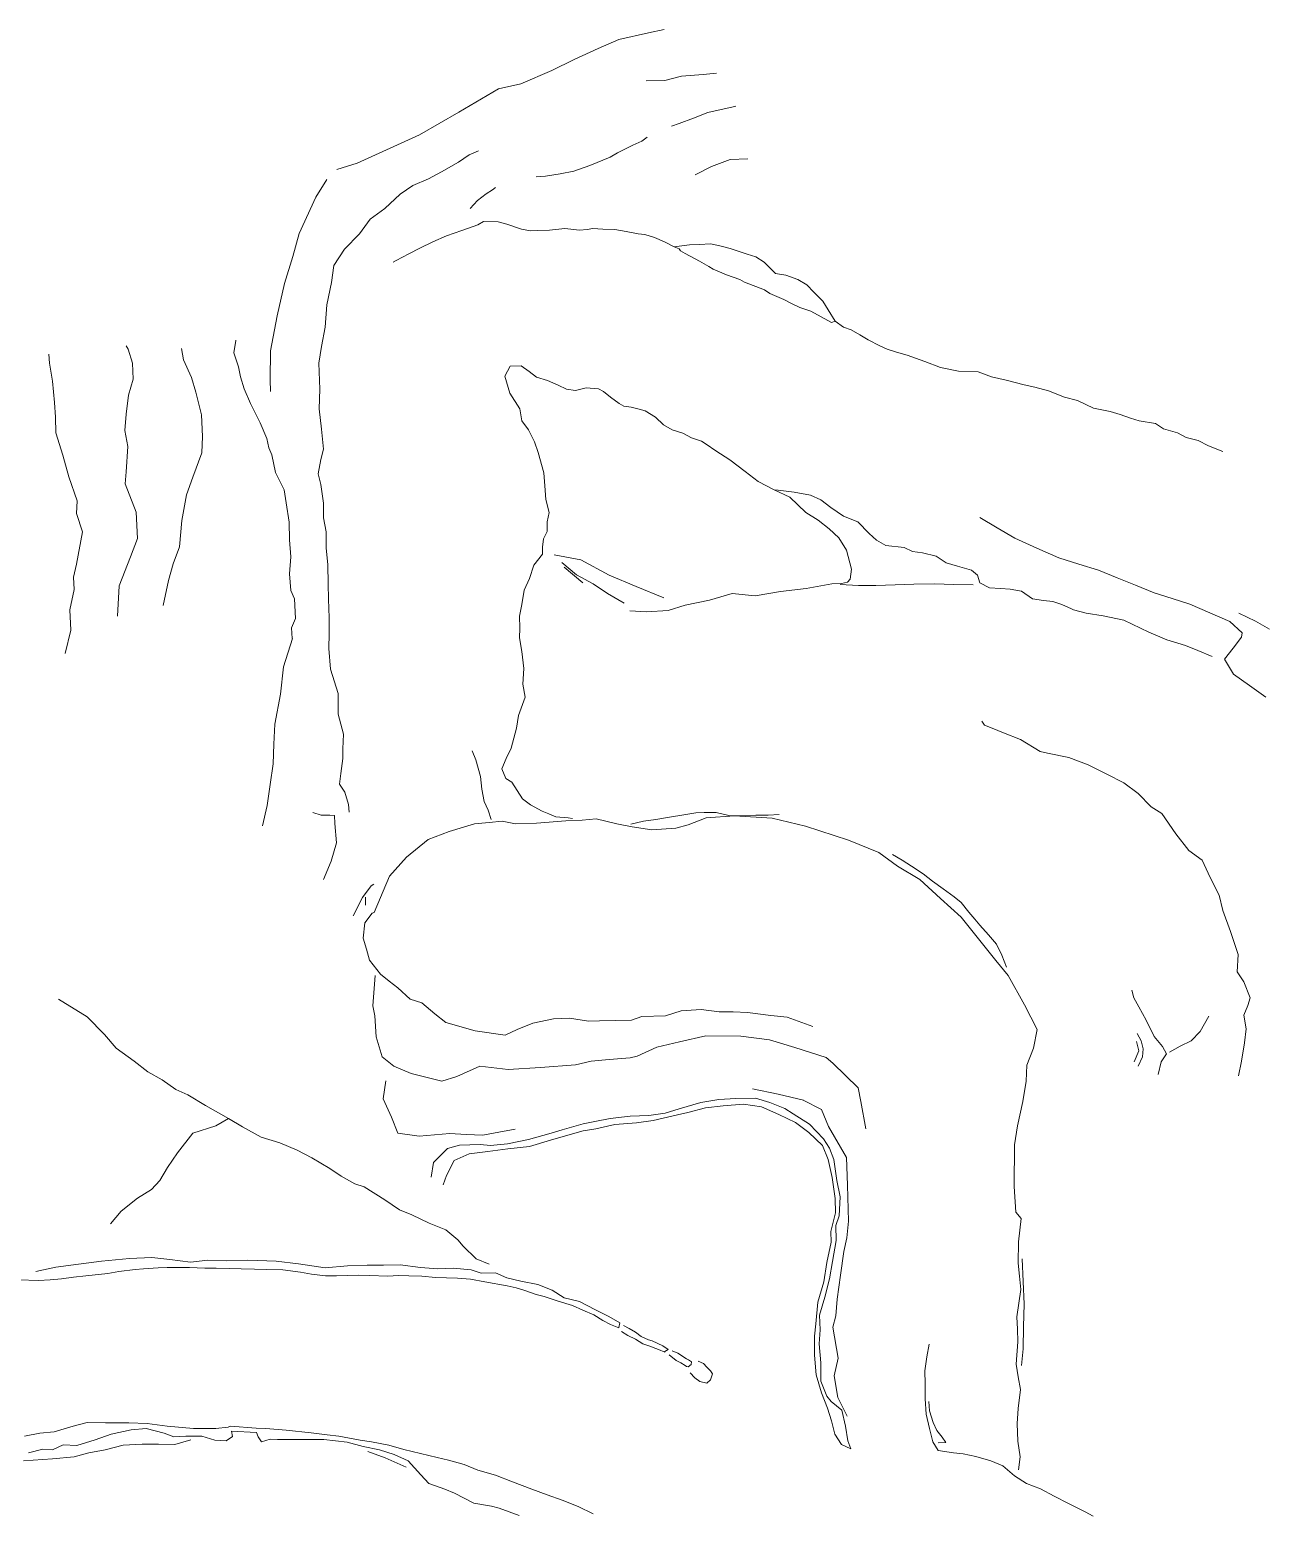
# Model space of a CAD drawing. Extents: x 683321 to 688873, y 7661944 to 7668387.
# Drawn here: x 686203.2 to 686504.7, y 7666798.2 to 7667161 of the extents above; entities that cross this region are included whole.
import ezdxf

# ---------------------------------------------------------------- set-up
doc = ezdxf.new("R2010")
doc.units = 0
doc.header["$MEASUREMENT"] = 0
doc.layers.add('01 CRESTA_Line', color=3, linetype='Continuous', lineweight=20)

msp = doc.modelspace()

# ---------------------------------------------------------------- linework, layer by layer
at = {"layer": '01 CRESTA_Line'}
for points in [[(686358.36, 7667160.99, 3950.49), (686354.59, 7667160.25, 3950.24), (686347.28, 7667158.58, 3950.38), (686342.27, 7667156.36, 3950.49), (686336.36, 7667153.7, 3950.55), (686330.9, 7667151.02, 3950.45), (686323.37, 7667147.71, 3950.38), (686317.85, 7667146.49, 3950.19), (686308.14, 7667140.84, 3949.95), (686298.58, 7667135.27, 3950.46), (686291.4, 7667131.98, 3950.7), (686283.3, 7667128.31, 3950.63), (686278.31, 7667126.8, 3950.82)], [(686371.23, 7667150.31, 3940.21), (686367.91, 7667149.98, 3940.13), (686362.66, 7667149.59, 3939.96), (686358.55, 7667148.56, 3940.06), (686353.96, 7667148.46, 3940.49)], [(686375.89, 7667142.24, 3932.66), (686375.65, 7667142.19, 3932.66), (686372.37, 7667141.43, 3932.67), (686369.09, 7667140.68, 3932.55), (686365.6, 7667139.37, 3932.36), (686362.1, 7667138.06, 3932.26), (686360.21, 7667137.34, 3932.24)], [(686354.21, 7667134.71, 3932.18), (686352.96, 7667133.73, 3932.18), (686350.77, 7667132.72, 3932.16), (686348.78, 7667131.77, 3932.16), (686346.96, 7667130.81, 3932.17), (686345.15, 7667129.8, 3932.21), (686340.23, 7667127.76, 3932.28), (686336.3, 7667126.35, 3932.34), (686332.95, 7667125.68, 3932.42), (686329.36, 7667125.11, 3932.49), (686327.06, 7667125, 3932.51)], [(686281.39, 7666969.53, 3941.8), (686281.16, 7666971.4, 3941.59), (686280.3, 7666974.4, 3941.22), (686279.02, 7666976.39, 3941.11), (686279.35, 7666979, 3940.71), (686279.8, 7666982.67, 3940.7), (686279.77, 7666984.99, 3940.68), (686279.93, 7666988.63, 3940.62), (686278.69, 7666993.51, 3940.57), (686278.69, 7666998.56, 3940.52), (686276.79, 7667004.5, 3940.46), (686276.35, 7667009.53, 3940.42), (686276.48, 7667013.2, 3940.34), (686276.46, 7667017.03, 3940.36), (686276.33, 7667021.67, 3940.38), (686276.23, 7667025.37, 3940.38), (686276.14, 7667030.02, 3940.37), (686275.72, 7667034.16, 3940.36), (686275.69, 7667038.09, 3940.39), (686275.06, 7667041.53, 3940.34), (686275.07, 7667045.15, 3940.3), (686274.44, 7667049.66, 3940.33), (686273.76, 7667052.29, 3940.33), (686274.41, 7667055.82, 3940.34), (686275.08, 7667058.3, 3940.58), (686274.57, 7667063.27, 3940.22), (686274.05, 7667068.23, 3940), (686274.14, 7667073.04, 3940.15), (686273.9, 7667079.39, 3939.68), (686274.6, 7667083.46, 3940.2), (686275.5, 7667088.19, 3940.05), (686275.93, 7667093.64, 3940.29), (686277, 7667099.14, 3940.05), (686277.61, 7667103.26, 3939.86), (686280.2, 7667107.29, 3939.94), (686283.88, 7667111.01, 3940.26), (686286.49, 7667114.64, 3939.96), (686290.08, 7667117.19, 3940.53), (686293.79, 7667120.77, 3940.65), (686296.96, 7667122.87, 3940.8), (686300.72, 7667124.52, 3941.01), (686303.93, 7667126.16, 3940.91), (686308.09, 7667128.53, 3941.04), (686310.69, 7667130.34, 3940.26), (686312.96, 7667131.3, 3940.81)], [(686366.02, 7667125.46, 3920.53), (686369.99, 7667127.51, 3920.73), (686374.55, 7667129.21, 3920.56), (686378.9, 7667129.37, 3920.51)], [(686275.88, 7667124.31, 3950.63), (686273.17, 7667119.98, 3950.17), (686269.09, 7667111.15, 3949.56), (686267.54, 7667105.5, 3949.13), (686265.51, 7667098.91, 3948.51), (686263.78, 7667091, 3948.28), (686262.08, 7667082.38, 3947.7), (686262.07, 7667075.3, 3947.12), (686262.1, 7667072.41, 3946.9)], [(686317.16, 7667122.34, 3932.59), (686316.41, 7667121.8, 3932.59), (686314.85, 7667120.8, 3932.58), (686312.73, 7667119.16, 3932.58), (686310.95, 7667117.26, 3932.58)], [(686292.14, 7667104.09, 3934.9), (686292.85, 7667104.49, 3934.87), (686295.95, 7667106.1, 3934.59), (686298.66, 7667107.51, 3934.39), (686301.78, 7667109.07, 3934.25), (686305.13, 7667110.55, 3934.15), (686308.89, 7667111.87, 3933.99), (686312.84, 7667113.26, 3932.11), (686314.17, 7667114.08, 3931.85), (686317.82, 7667113.94, 3931.43), (686319.94, 7667113.39, 3931.31), (686323.48, 7667112.21, 3931.03), (686325.67, 7667111.76, 3930.96), (686327.45, 7667111.86, 3930.78), (686330.35, 7667111.91, 3930.69), (686334.07, 7667112.3, 3930.89), (686337.66, 7667111.92, 3930.79), (686339.56, 7667112.12, 3930.96), (686340.94, 7667112.31, 3930.86), (686343.43, 7667112.16, 3930.71), (686346.36, 7667112.11, 3930.52), (686349.12, 7667111.64, 3930.44), (686352.03, 7667111.01, 3930.21), (686353.66, 7667110.83, 3930.09), (686356.03, 7667110.14, 3929.61), (686358.5, 7667109.07, 3929.35), (686360.86, 7667107.87, 3929.05), (686362.07, 7667107.37, 3928.85), (686362.36, 7667106.85, 3928.68), (686363.57, 7667106.23, 3928.52), (686367.03, 7667104.32, 3928.05), (686369.31, 7667103.01, 3927.83), (686370.39, 7667102.39, 3927.94), (686373.63, 7667100.98, 3927.54), (686376.87, 7667099.82, 3927.03), (686378.07, 7667099.2, 3927.08), (686382.97, 7667097.35, 3926.57), (686384.26, 7667096.45, 3926.7), (686387.66, 7667094.95, 3926.24), (686389.38, 7667094.09, 3926.06), (686391.56, 7667093.04, 3925.8), (686394.31, 7667092.11, 3925.3), (686399.31, 7667089.36, 3925.13), (686400.25, 7667089.64, 3925.04), (686402.3, 7667088.16, 3924.69), (686404.16, 7667087.54, 3924.1), (686406.22, 7667086.33, 3923.83), (686408.31, 7667085.09, 3923.42), (686411.12, 7667083.64, 3922.92), (686412.92, 7667082.81, 3922.73), (686415.22, 7667082.04, 3922.44), (686417.84, 7667081.33, 3922.35), (686422.12, 7667079.75, 3921.77), (686426.01, 7667078.35, 3921.43), (686430.4, 7667077.4, 3920.7), (686435.21, 7667077.23, 3921.07), (686438.47, 7667076.03, 3920.83), (686442.01, 7667075.2, 3920.63), (686446.43, 7667074.12, 3919.92), (686449.07, 7667073.54, 3920.07), (686452.4, 7667072.58, 3919.62), (686456.29, 7667071.09, 3919.24), (686459.47, 7667070.21, 3919.03), (686463.39, 7667068.36, 3918.74), (686467.51, 7667067.52, 3918.49), (686469.95, 7667066.86, 3918.28), (686472.48, 7667065.9, 3918.15), (686474.57, 7667065.3, 3917.99), (686478.59, 7667064.61, 3917.47), (686480.54, 7667063.31, 3917.43), (686483.95, 7667062.36, 3916.54), (686486.06, 7667061.17, 3916.08), (686488.97, 7667060.43, 3915.46), (686491.55, 7667059.12, 3914.97), (686495.05, 7667057.8, 3914.04)], [(686360.86, 7667107.87, 3929.05), (686364.58, 7667108.32, 3928.75), (686366.95, 7667108.41, 3928.44), (686369.83, 7667108.57, 3928.49), (686372.32, 7667108.05, 3928.3), (686374.54, 7667107.41, 3928.3), (686376.49, 7667106.77, 3928.09), (686378.66, 7667106.09, 3927.47), (686380.81, 7667105.41, 3927.31), (686382.82, 7667104.13, 3927.09), (686385.66, 7667101.36, 3927.62), (686388.14, 7667100.88, 3927.12), (686391.11, 7667099.86, 3926.33), (686393.28, 7667098.57, 3925.99), (686395.01, 7667096.79, 3925.94), (686397.21, 7667094.53, 3925.59), (686398.47, 7667092.45, 3925.31), (686400.25, 7667089.64, 3925.04)], [(686260.18, 7666966.21, 3950.02), (686261.3, 7666971.15, 3949.93), (686262.04, 7666976.26, 3950), (686262.78, 7666981.36, 3949.92), (686262.96, 7666986.19, 3949.89), (686263.14, 7666991.01, 3949.84), (686264.58, 7666998.4, 3949.7), (686265.31, 7667005.05, 3949.88), (686267.46, 7667012.05, 3949.95), (686267.45, 7667012.04, 3949.95), (686267.28, 7667014.63, 3950.03), (686268.24, 7667016.91, 3950.09), (686268.02, 7667021.71, 3950.15), (686267.1, 7667023.78, 3950.14), (686266.76, 7667027.83, 3950.21), (686267.07, 7667032.01, 3950.25), (686266.77, 7667036.14, 3950.38), (686266.64, 7667040.48, 3950.43), (686265.96, 7667045.21, 3950.53), (686265.49, 7667048.37, 3950.59), (686263.32, 7667052.59, 3950.75), (686262.43, 7667056.95, 3950.76), (686261.68, 7667058.69, 3950.79), (686261.24, 7667060.91, 3950.89), (686259.55, 7667064.81, 3951.17), (686257.2, 7667069.48, 3950.9), (686255.64, 7667073.11, 3951.08), (686254.79, 7667076.04, 3951.6), (686254.32, 7667078.5, 3952.05), (686253.17, 7667081.91, 3952.5), (686253.61, 7667084.92, 3952.88), (686253.6, 7667085, 3952.9)], [(686211.86, 7667008.37, 3979.77), (686213.25, 7667014.07, 3979.86), (686213.02, 7667019.05, 3980.13), (686214.13, 7667023.99, 3980.62), (686213.93, 7667026.98, 3980.83), (686214.65, 7667030.24, 3980.99), (686216.12, 7667038.08, 3980.78), (686214.68, 7667042.58, 3980.55), (686214.79, 7667045.67, 3980.31), (686212.82, 7667051.56, 3980.35), (686211.34, 7667056.86, 3981.01), (686209.6, 7667062.3, 3979.84), (686209.54, 7667066.18, 3980.03), (686209.29, 7667069.73, 3980.35), (686208.77, 7667074.97, 3980.3), (686208.09, 7667079.39, 3980.56), (686207.86, 7667081.55, 3980.69)], [(686224.7, 7667017.51, 3970.61), (686225.1, 7667024.92, 3970.77), (686227.87, 7667032.02, 3971.17), (686229.59, 7667036.47, 3972.59), (686229.28, 7667042.91, 3970.45), (686226.54, 7667049.86, 3970.16), (686226.85, 7667052.83, 3970.38), (686227.18, 7667059.02, 3970.2), (686226.45, 7667062.93, 3969.83), (686226.85, 7667066.93, 3969.78), (686227.36, 7667071.56, 3969.2), (686228.54, 7667075.43, 3969.64), (686228.35, 7667079.4, 3969.12), (686227.32, 7667082.81, 3970.12), (686226.85, 7667083.59, 3970.33)], [(686235.83, 7667020.09, 3960.4), (686237.2, 7667026.24, 3960.19), (686238.32, 7667030.31, 3960.14), (686239.84, 7667034.47, 3960.06), (686240.41, 7667040.86, 3960.23), (686241.55, 7667047.17, 3960.71), (686243.08, 7667051.5, 3960.89), (686245.3, 7667057.42, 3961.26), (686245.44, 7667061.43, 3960.39), (686245.2, 7667066.74, 3960.11), (686243.85, 7667072.31, 3960.09), (686242.78, 7667075.85, 3959.61), (686240.81, 7667080.19, 3959.56), (686240.33, 7667082.98, 3960.31)], [(686492.43, 7667007.64, 3929.29), (686488.94, 7667009.07, 3929.45), (686485.89, 7667010.27, 3929.59), (686481.33, 7667011.69, 3930.38), (686476.96, 7667013.57, 3931.17), (686470.82, 7667016.49, 3931.59), (686465.78, 7667017.57, 3931.89), (686461.58, 7667018.2, 3931.87), (686458.49, 7667019.02, 3932.22), (686458.04, 7667019.25, 3932.36), (686455.63, 7667020.35, 3932.55), (686453.5, 7667021.1, 3932.82), (686451.17, 7667021.27, 3933.07), (686448.48, 7667021.72, 3933.18), (686445.83, 7667023.6, 3934.01), (686443.05, 7667024.08, 3934.11), (686440.64, 7667024.28, 3934.06), (686437.97, 7667024.44, 3934.43), (686435.58, 7667025.63, 3934.47), (686435.01, 7667027.54, 3933.19), (686433.59, 7667028.7, 3933.17), (686430.13, 7667029.73, 3932.94), (686427.39, 7667030.53, 3932.99), (686424.93, 7667032.19, 3933.05), (686421.61, 7667032.95, 3933.07), (686419.17, 7667033.29, 3933.06), (686417.12, 7667034.31, 3932.98), (686412.62, 7667034.78, 3932.8), (686410.33, 7667036.07, 3932.68), (686408.51, 7667037.68, 3932.47), (686405.76, 7667040.52, 3932.02), (686402.25, 7667041.96, 3931.84), (686399.15, 7667044.04, 3931.52), (686396.72, 7667045.96, 3931.4), (686394.17, 7667047.05, 3931.26), (686390.16, 7667047.84, 3931.38), (686386.31, 7667048.34, 3931.86), (686385.32, 7667048.41, 3931.86), (686381.42, 7667050.4, 3932.04), (686378.17, 7667052.91, 3932.1), (686374.42, 7667055.72, 3932.11), (686371, 7667057.94, 3932.11), (686368.65, 7667059.57, 3932.14), (686367.51, 7667060.32, 3932.16), (686365.06, 7667061.09, 3932.21), (686362.93, 7667062.23, 3932.26), (686360.37, 7667063.05, 3932.39), (686358.26, 7667064.33, 3932.42), (686356.28, 7667066.14, 3932.51), (686353.71, 7667067.69, 3932.6), (686351.98, 7667068.24, 3932.59), (686350.29, 7667068.65, 3932.5), (686348.5, 7667068.85, 3932.42), (686347.43, 7667069.54, 3932.44), (686345.31, 7667071.09, 3932.46), (686343.57, 7667072.45, 3932.48), (686342.34, 7667073.07, 3932.44), (686339.3, 7667073.33, 3932.32), (686336.69, 7667072.7, 3932.21), (686334.52, 7667073, 3932.25), (686332.48, 7667073.99, 3932.3), (686329.87, 7667075.11, 3932.39), (686327.21, 7667075.98, 3932.44), (686325.38, 7667077.32, 3932.49), (686323.43, 7667078.77, 3932.5), (686320.75, 7667078.63, 3932.48), (686319.39, 7667076.21, 3936.15), (686320.65, 7667072.06, 3936.71), (686323.11, 7667068.24, 3937.29), (686323.56, 7667065.25, 3937.4), (686325.18, 7667063.09, 3936.97), (686326.72, 7667060.16, 3937.14), (686327.6, 7667057.56, 3937.17), (686328.93, 7667052.53, 3937.64), (686329.23, 7667049.35, 3937.84), (686329.48, 7667046.03, 3937.9), (686330.25, 7667042.86, 3937.87), (686329.81, 7667040.52, 3937.95), (686329.81, 7667038.19, 3938.43), (686328.89, 7667036.41, 3938.96), (686328.62, 7667034.37, 3940.22), (686328.66, 7667032.64, 3942.61), (686326.56, 7667029.96, 3941.77), (686325.49, 7667026.73, 3940.62), (686324.14, 7667023.83, 3940.6), (686323.59, 7667020.35, 3940.51), (686323.05, 7667017.44, 3940.51), (686323.13, 7667014.57, 3940.51), (686323.01, 7667012.19, 3940.49), (686323.55, 7667008.8, 3940.46), (686324.11, 7667004.68, 3940.42), (686323.87, 7667000.85, 3940.39), (686324.44, 7666997.69, 3940.36), (686322.81, 7666993.16, 3940.37), (686322.24, 7666990.03, 3940.32), (686320.98, 7666985.19, 3940.3), (686319.72, 7666982.67, 3940.27), (686318.69, 7666980.09, 3940.27), (686319.65, 7666977.74, 3942.36), (686321.12, 7666976.83, 3942.74), (686322.45, 7666974.84, 3943.06), (686323.72, 7666972.79, 3943.68), (686325.74, 7666971.35, 3943.86), (686328.53, 7666969.8, 3944.28), (686330.21, 7666969.12, 3944.87), (686331.94, 7666968.36, 3945.05), (686334.92, 7666968.1, 3945.47), (686335.98, 7666968, 3945.59)], [(686385.32, 7667048.41, 3931.86), (686389.11, 7667046.6, 3931.86), (686393.05, 7667042.87, 3932.13), (686396.07, 7667040.99, 3932.37), (686398.72, 7667038.82, 3932.4), (686401.09, 7667036.64, 3932.39), (686402.99, 7667033.64, 3932.4), (686404.21, 7667028.98, 3934.98), (686403.86, 7667026.55, 3936.69), (686403.2, 7667025.8, 3936.48), (686401.75, 7667025.44, 3936.61), (686399.37, 7667025.35, 3937.07), (686393.1, 7667024.25, 3937.94), (686386.86, 7667023.48, 3938.35), (686380.66, 7667022.49, 3939.01), (686375.02, 7667023.01, 3939.63), (686369.51, 7667021.39, 3939.93), (686363.54, 7667020.16, 3940.57), (686359.4, 7667018.84, 3940.41), (686354.09, 7667018.57, 3941.36), (686349.99, 7667018.79, 3941.37)], [(686435.62, 7667041.62, 3919.03), (686439.88, 7667039.09, 3920.22), (686444.14, 7667036.55, 3920.46), (686449.55, 7667034.14, 3920.37), (686454.96, 7667031.72, 3920.51), (686459.78, 7667030.22, 3920.43), (686464.61, 7667028.72, 3920.33), (686469.17, 7667026.87, 3921.15), (686473.72, 7667025.02, 3921.76), (686478.27, 7667023.16, 3921.26), (686482.62, 7667021.8, 3921.44), (686486.96, 7667020.43, 3921.61), (686491.85, 7667018.31, 3921.17), (686496.75, 7667016.19, 3920.82), (686499.76, 7667013.39, 3921.85), (686499.64, 7667012.32, 3922.49), (686497.54, 7667009.62, 3924.74), (686495.44, 7667006.93, 3928.81), (686497.63, 7667003.32, 3926.25), (686501.6, 7667000.47, 3925.61), (686505.57, 7666997.62, 3924.66)], [(686358.34, 7667022, 3937.95), (686351.53, 7667024.75, 3938.66), (686344.91, 7667027.5, 3939.2), (686338, 7667031.25, 3939.62), (686331.5, 7667032.5, 3941.07)], [(686333.37, 7667030.61, 3942.42), (686336.95, 7667027.55, 3941.82), (686341.03, 7667025.42, 3941.89), (686344.53, 7667023.02, 3941.97), (686348.59, 7667020.62, 3942.03)], [(686333.95, 7667029.48, 3942.62), (686338.49, 7667025.64, 3941.96)], [(686433.96, 7667025.11, 3934.89), (686429.28, 7667025.26, 3935.15), (686424.48, 7667025.36, 3935.29), (686419.5, 7667025.32, 3935.55), (686414.86, 7667025.15, 3935.81), (686410.19, 7667024.95, 3936.18), (686405.95, 7667025, 3936.49), (686401.41, 7667025.26, 3936.83)], [(686498.97, 7667018.2, 3912.46), (686503.06, 7667016.26, 3912.48), (686506.44, 7667014.32, 3912.5)], [(686436.07, 7666991.79, 3931.56), (686436.75, 7666990.79, 3931.84), (686438.6, 7666990.07, 3932.13), (686441.36, 7666988.96, 3932.16), (686445.59, 7666987.28, 3932.46), (686450.4, 7666984.36, 3933.18), (686452.19, 7666983.98, 3931.72), (686457.4, 7666982.87, 3931.83), (686462.14, 7666981.13, 3931.71), (686466.64, 7666978.83, 3932.09), (686470.82, 7666976.69, 3931.38), (686474.35, 7666974.11, 3931.5), (686477.53, 7666970.79, 3931.33), (686480.16, 7666969.23, 3931.88), (686483.52, 7666964.18, 3931.56), (686486.74, 7666960.11, 3931.15), (686490, 7666957.74, 3930.87), (686491.91, 7666953.51, 3930.72), (686494.18, 7666949.2, 3931.29), (686495.03, 7666945.49, 3931.5), (686496.88, 7666940.33, 3931.45), (686498.79, 7666934.68, 3931.36), (686498.54, 7666930.45, 3931.12), (686500.14, 7666928.04, 3930.76), (686501.76, 7666924.06, 3930.72), (686501.19, 7666922.21, 3930.77), (686500.15, 7666919.81, 3930.85), (686500.74, 7666916.5, 3930.77), (686500.34, 7666913.07, 3930.73), (686499.6, 7666908.58, 3930.6), (686498.88, 7666904.97, 3930.45)], [(686316.09, 7666967.76, 3943.92), (686315.32, 7666969.97, 3943.39), (686314.39, 7666972.16, 3943.01), (686313.77, 7666975.13, 3942.28), (686313.46, 7666978.27, 3941.83), (686312.36, 7666982.29, 3940.74), (686311.42, 7666984.55, 3939.96)], [(686272.46, 7666969.45, 3942.7), (686274.51, 7666968.78, 3942.95), (686276.63, 7666968.81, 3942.61), (686277.77, 7666968.7, 3942.33), (686277.86, 7666966.73, 3941.62), (686278.24, 7666962.01, 3942.1), (686276.95, 7666957.49, 3942.5), (686275.06, 7666953.07, 3942.84)], [(686386.54, 7666968.97, 3952.79), (686383.81, 7666968.81, 3952.41), (686380.83, 7666968.76, 3952.02), (686377.93, 7666968.58, 3951.62), (686374.24, 7666968.68, 3951.19), (686371.13, 7666969.45, 3950.92), (686368.2, 7666969.41, 3950.6), (686366.18, 7666969.38, 3950.28), (686363.24, 7666968.9, 3950.2), (686359.7, 7666968.28, 3949.74), (686356.38, 7666967.75, 3949.57), (686353.32, 7666967.3, 3949.2), (686350.27, 7666966.58, 3948.82)], [(686394.72, 7666917.03, 3954.3), (686388.48, 7666919.33, 3953.41), (686384.51, 7666919.73, 3953.18), (686378.81, 7666920.49, 3952.83), (686375.3, 7666920.64, 3952.62), (686371.86, 7666920.63, 3952.41), (686367.42, 7666921.26, 3951.94), (686362.53, 7666920.91, 3951.41), (686358.76, 7666919.72, 3951.3), (686352.95, 7666919.51, 3951.18), (686350.43, 7666918.6, 3950.79), (686342.55, 7666918.46, 3950.8), (686339.92, 7666918.41, 3950.8), (686335.28, 7666919.09, 3950.81), (686331.31, 7666918.96, 3950.81), (686326.25, 7666917.86, 3950.82), (686322.43, 7666916.36, 3951.89), (686319.51, 7666914.92, 3951.63), (686312.18, 7666916.01, 3951.01), (686304.96, 7666918.05, 3949.65), (686302.32, 7666920.15, 3950.46), (686299.15, 7666922.85, 3949.52), (686296.31, 7666923.76, 3949.54), (686293.26, 7666926.5, 3949.07), (686291.12, 7666928.2, 3949.17), (686288.98, 7666929.91, 3949.26), (686286.34, 7666933.31, 3948.73), (686285.57, 7666935.99, 3947.75), (686284.8, 7666938.67, 3946.78), (686285.21, 7666942.46, 3945.25), (686287.01, 7666944.79, 3945.08), (686287.43, 7666944.95, 3945.28), (686291.23, 7666953.87, 3943.59), (686295.37, 7666958.49, 3942.57), (686300.69, 7666962.85, 3942.54), (686305.84, 7666964.81, 3943.11), (686312.03, 7666966.7, 3944.03), (686315.62, 7666966.99, 3944.38), (686318.76, 7666967.28, 3944.61), (686322.01, 7666966.69, 3945.13), (686327.17, 7666966.82, 3945.82), (686334.34, 7666967.4, 3946.68), (686338.36, 7666967.52, 3947.02), (686341.78, 7666967.88, 3947.24), (686346.84, 7666966.68, 3948.48), (686350.61, 7666965.96, 3949.51), (686355.41, 7666965.19, 3951.24), (686361.28, 7666965.64, 3952.31), (686364.27, 7666966.42, 3952.2), (686368.64, 7666968.13, 3952.04), (686375.62, 7666968.62, 3952.48), (686384.84, 7666968.03, 3953.37), (686392.94, 7666966.13, 3953.52), (686403.5, 7666962.65, 3953.94), (686410.9, 7666959.65, 3954.97), (686415.44, 7666956.33, 3954.82), (686420.95, 7666953.01, 3955.3), (686426, 7666948.43, 3956.01), (686431.06, 7666943.84, 3956.72), (686435.29, 7666938.55, 3957.42), (686439.52, 7666933.25, 3958.13), (686442.53, 7666929.52, 3957.87), (686446.57, 7666922.35, 3957.78), (686449.62, 7666916.3, 3958.62), (686448.74, 7666911.76, 3958.41), (686447.09, 7666907.64, 3958.64), (686446.92, 7666903.69, 3958.86), (686446.13, 7666898.71, 3960.01), (686444.81, 7666892.74, 3960.36), (686444.06, 7666888.14, 3960.54), (686444.02, 7666877.91, 3961.82), (686444.41, 7666871.62, 3962.1)], [(686442.11, 7666931.57, 3957.77), (686440.96, 7666934.55, 3957.53), (686439.68, 7666937.19, 3957.43), (686437.72, 7666939.52, 3957.33), (686435.61, 7666941.85, 3956.99), (686434.35, 7666943.34, 3956.78), (686432.89, 7666945.03, 3956.61), (686431.06, 7666947.44, 3956.49), (686429.36, 7666948.83, 3956.3), (686426.6, 7666950.77, 3955.99), (686423.99, 7666952.61, 3955.74), (686421.71, 7666954.46, 3955.56), (686418.93, 7666956.29, 3955.16), (686416.61, 7666957.74, 3954.96), (686414.28, 7666959.13, 3954.91)], [(686287.41, 7666951.9, 3943.43), (686286.76, 7666951.48, 3942.79), (686284.59, 7666948.61, 3943.08), (686282.33, 7666944.17, 3943.3)], [(686285.36, 7666946.76, 3943.71), (686285.31, 7666948.68, 3943.14)], [(686407.71, 7666891.99, 3960.08), (686406.54, 7666898.68, 3960.03), (686405.88, 7666902.07, 3959.63), (686402.77, 7666905.1, 3959.81), (686399.66, 7666908.13, 3959.75), (686398.02, 7666909.49, 3959.78), (686394.2, 7666910.7, 3959.82), (686390.38, 7666911.92, 3959.85), (686384.19, 7666913.8, 3959.7), (686377.11, 7666914.68, 3959.82), (686368.56, 7666914.8, 3959.8), (686362.16, 7666913.32, 3959.87), (686356.59, 7666912.01, 3959.95), (686351.78, 7666909.84, 3959.99), (686350.08, 7666909.39, 3960.04), (686344.95, 7666908.99, 3960.09), (686340.52, 7666908.57, 3960.07), (686336.68, 7666907.68, 3959.98), (686328.14, 7666907.01, 3960.05), (686320.28, 7666906.51, 3959.83), (686313.32, 7666907.34, 3959.75), (686307.7, 7666904.87, 3961.84), (686303.98, 7666903.68, 3962.9), (686296.52, 7666905.6, 3962.09), (686292.24, 7666907.4, 3961.83), (686289.43, 7666909.62, 3961.59), (686287.98, 7666914.53, 3959.27), (686287.6, 7666919.67, 3956.75), (686287.13, 7666922.16, 3955.19), (686287.7, 7666929.59, 3951.71)], [(686479.22, 7666905.29, 3940.46), (686479.94, 7666908.46, 3940.44), (686481.26, 7666910.42, 3940.43), (686480.25, 7666912.17, 3940.43), (686478.22, 7666914.65, 3940.31), (686476.25, 7666918.59, 3940.33), (686474.47, 7666921.88, 3940.23), (686473.28, 7666924.06, 3940.22), (686472.75, 7666925.95, 3940.19)], [(686315.61, 7666858.95, 3977.85), (686312.44, 7666860.2, 3977.52), (686309.21, 7666863.35, 3977.88), (686307.96, 7666864.87, 3977.8), (686304.98, 7666867.31, 3978.04), (686300.88, 7666868.94, 3978.49), (686296.72, 7666871.01, 3978.47), (686293.69, 7666872.2, 3978.79), (686290.05, 7666874.68, 3979.42), (686284.99, 7666877.8, 3979.67), (686282.75, 7666878.58, 3979.74), (686279.38, 7666880.45, 3979.93), (686276.6, 7666882.33, 3980.16), (686272.25, 7666884.92, 3980.4), (686268.61, 7666886.8, 3981.45), (686264.43, 7666888.64, 3981.39), (686259.85, 7666890, 3981.35), (686255.25, 7666892.53, 3982.04), (686251.8, 7666894.58, 3982.25), (686246.22, 7666897.74, 3983.09), (686241.89, 7666900.35, 3983.61), (686238.98, 7666901.67, 3984.03), (686235.58, 7666903.99, 3984.33), (686232.12, 7666906.01, 3984.31), (686228.76, 7666908.55, 3984.95), (686224.37, 7666911.78, 3985.58), (686221.48, 7666915.13, 3986.21), (686217.27, 7666919.44, 3987.05), (686210.25, 7666923.75, 3987.18)], [(686482.02, 7666910.8, 3937.24), (686484.6, 7666912.24, 3934.88), (686487.31, 7666913.6, 3933.86), (686489.49, 7666915.84, 3933.15), (686491.63, 7666919.56, 3932.54)], [(686474.33, 7666907.4, 3942.13), (686475.43, 7666909.61, 3942.34), (686475.52, 7666911.61, 3942.59), (686475.03, 7666913.58, 3942.47), (686474.1, 7666915.33, 3942.41)], [(686473.93, 7666913.44, 3942.38), (686474.47, 7666911.14, 3942.61), (686473.34, 7666908.41, 3942.15)], [(686321.95, 7666891.98, 3970.7), (686317.99, 7666891.22, 3970.81), (686314.02, 7666890.46, 3970.92), (686309.98, 7666890.65, 3971), (686305.94, 7666890.85, 3971.08), (686298.5, 7666890.23, 3971.57), (686293.29, 7666890.98, 3972.43), (686291.67, 7666894.92, 3970.7), (686289.66, 7666899.35, 3967.68), (686290.34, 7666903.78, 3965.77)], [(686403.18, 7666821.71, 3970.28), (686400.91, 7666826.29, 3971.52), (686399.99, 7666831.57, 3971.42), (686400.92, 7666835.93, 3972.09), (686399.66, 7666843.54, 3969.78), (686400.39, 7666846.25, 3969.86), (686400.69, 7666850.38, 3969.87), (686401.5, 7666856.21, 3969.88), (686402.32, 7666862.04, 3969.98), (686403.09, 7666865.32, 3970), (686403.49, 7666869.41, 3970.06), (686403.22, 7666878.28, 3970.07), (686403.03, 7666885.02, 3969.98), (686398.56, 7666892.57, 3969.86), (686396.92, 7666896.8, 3969.84), (686392.43, 7666899.04, 3969.26), (686392.44, 7666899.05, 3969.3), (686386.31, 7666900.48, 3969.44), (686380.01, 7666901.82, 3969.67)], [(686301.39, 7666880.19, 3973.54), (686301.95, 7666883.81, 3973.21), (686305.37, 7666887.18, 3973.34), (686308.37, 7666888.02, 3973.13), (686313.43, 7666888.23, 3973.12), (686315.89, 7666887.99, 3973.02), (686320.09, 7666888.34, 3973.04), (686325.21, 7666889.38, 3972.92), (686330.17, 7666890.83, 3972.75), (686333.45, 7666891.81, 3972.52), (686338.56, 7666893.25, 3972.52), (686341.42, 7666893.79, 3972.45), (686345.17, 7666894.58, 3972.24), (686350.07, 7666895.1, 3972.26), (686354.65, 7666895.3, 3972.33), (686358.61, 7666895.84, 3972.39), (686362.05, 7666896.93, 3972.24), (686367.35, 7666898.47, 3972.24), (686371.79, 7666899.19, 3972.29), (686375.96, 7666899.42, 3972.34), (686380.74, 7666899.54, 3972.38), (686384.24, 7666898.47, 3972.23), (686387.89, 7666897, 3972.27), (686389.98, 7666895.69, 3972.07), (686393.91, 7666893.19, 3972.17), (686397.38, 7666889.62, 3972.36), (686398.84, 7666887.32, 3972.33), (686399.88, 7666884.51, 3972.17), (686400.62, 7666879.36, 3972.39), (686401.44, 7666875.36, 3972.41), (686401.24, 7666870.73, 3972.42), (686400.41, 7666868.39, 3972.29), (686400.47, 7666864.7, 3972.26), (686399.55, 7666859.56, 3972.53), (686398.84, 7666855.31, 3972.13), (686397.67, 7666850.87, 3972.18), (686396.4, 7666846.46, 3972.14), (686396.54, 7666842.84, 3972.05), (686396.34, 7666839.45, 3971.96), (686396.72, 7666834.75, 3971.87), (686396.75, 7666830.32, 3971.78), (686398.17, 7666826.62, 3972.01), (686399.27, 7666825.31, 3971.49), (686401.88, 7666823.23, 3971.23), (686402.79, 7666819.29, 3971.09), (686403.29, 7666815.7, 3971.3), (686404.02, 7666813.7, 3970.87), (686401.75, 7666814.76, 3971.33), (686400.16, 7666817.35, 3971.26), (686399.34, 7666820.61, 3971.35), (686398.37, 7666823.72, 3971.52), (686396.84, 7666827.46, 3971.7), (686395.6, 7666831.81, 3971.78), (686395.14, 7666836.66, 3971.93), (686395.17, 7666841.33, 3972.16), (686395.47, 7666844.34, 3972.06), (686395.99, 7666849.61, 3972.23), (686397.44, 7666854.57, 3972.18), (686398.16, 7666859.32, 3972.26), (686399.24, 7666864.31, 3972.39), (686399.15, 7666866.94, 3972.31), (686400.28, 7666871.49, 3972.34), (686400.26, 7666875.02, 3972.33), (686399.46, 7666880.16, 3972.39), (686398.48, 7666884.54, 3972.42), (686397.16, 7666887.99, 3972.32), (686393.75, 7666891.12, 3972.31), (686390.52, 7666893.56, 3972.31), (686386.46, 7666895.5, 3972.26), (686382.17, 7666897.42, 3972.29), (686377.79, 7666898.06, 3972.32), (686372.86, 7666897.67, 3972.39), (686368.54, 7666897.19, 3972.43), (686364.22, 7666896.04, 3972.38), (686361.66, 7666895.46, 3972.38), (686355.73, 7666894.07, 3972.38), (686351.62, 7666893.48, 3972.32), (686346.36, 7666893.11, 3972.41), (686341.66, 7666892.02, 3972.62), (686338.56, 7666891.52, 3972.53), (686335.37, 7666890.61, 3972.57), (686330.61, 7666889.22, 3972.77), (686325.49, 7666887.71, 3972.96), (686320.2, 7666887.12, 3973.28), (686315.27, 7666886.46, 3973.11), (686310.72, 7666885.91, 3973.13), (686307.04, 7666884.32, 3973.36), (686305.12, 7666880.63, 3973.65), (686304.33, 7666878.35, 3973.52)], [(686251.8, 7666894.58, 3982.25), (686248.72, 7666892.74, 3982.75), (686243.1, 7666891, 3983.13), (686239.39, 7666886.18, 3983.38), (686236.93, 7666882.6, 3983.38), (686235.06, 7666879.38, 3983.37), (686232.98, 7666877.17, 3983.48), (686229.55, 7666875.08, 3983.72), (686225.6, 7666871.85, 3983.95), (686223, 7666868.75, 3984.13)], [(686445.09, 7666808.59, 3969.1), (686445.47, 7666811.78, 3968.7), (686444.89, 7666815.59, 3968.22), (686444.74, 7666819.95, 3967.51), (686444.96, 7666823.6, 3967.28), (686445.52, 7666828.26, 3967.03), (686445, 7666831.35, 3966.4), (686444.48, 7666834.44, 3965.76), (686444.94, 7666839.91, 3965.29), (686444.8, 7666842.98, 3965.21), (686444.65, 7666846.05, 3965.13), (686445.13, 7666849.39, 3964.94), (686445.61, 7666852.72, 3964.76), (686445.29, 7666855.95, 3964.35), (686444.97, 7666859.18, 3963.95), (686445.07, 7666864.4, 3963.16), (686445.75, 7666870.07, 3962.02), (686444.41, 7666871.62, 3962.1)], [(686204.72, 7666857.15, 3984.24), (686209.6, 7666858.21, 3983.87), (686215.13, 7666858.94, 3983.45), (686220.78, 7666859.65, 3983.11), (686227.65, 7666860.31, 3982.69), (686233.08, 7666860.56, 3982.44), (686237.48, 7666860.03, 3982.2), (686242.55, 7666859.44, 3981.81), (686246.79, 7666859.86, 3981.37), (686251.41, 7666859.73, 3981.06), (686256.58, 7666859.88, 3980.6), (686263.48, 7666859.61, 3980.31), (686268.96, 7666858.97, 3979.79), (686275.49, 7666858.04, 3979.26), (686280.95, 7666858.53, 3978.79), (686285.76, 7666858.64, 3978.47), (686289.77, 7666858.68, 3978.1), (686293.84, 7666858.79, 3977.9), (686298.84, 7666858.14, 3977.56), (686303.03, 7666857.74, 3977.35), (686306.75, 7666857.97, 3977.14), (686311.2, 7666857.51, 3976.97), (686313.63, 7666856.75, 3977.02), (686317.12, 7666856.78, 3976.97), (686319.88, 7666855.59, 3976.8), (686323.31, 7666854.76, 3976.43), (686327.49, 7666853.92, 3976.43), (686331.03, 7666852.52, 3976.38), (686333.97, 7666850.71, 3976.5), (686337.73, 7666849.79, 3976.08), (686341.62, 7666847.78, 3976.08), (686344.85, 7666846.07, 3975.59), (686347.52, 7666844.54, 3975.47)], [(686445.93, 7666860.22, 3963.1), (686446.17, 7666854.65, 3963.42), (686446.41, 7666849.09, 3963.73), (686446.29, 7666843.64, 3964.24), (686446.17, 7666838.2, 3964.75), (686445.8, 7666834.1, 3965.09)], [(686347.54, 7666844.53, 3975.46), (686347.32, 7666843.38, 3975.47), (686347.3, 7666843.36, 3975.42), (686345.29, 7666844.13, 3975.6), (686343.39, 7666845.15, 3975.73), (686341.2, 7666846.5, 3975.98), (686338.5, 7666847.66, 3976.27), (686335.95, 7666848.77, 3976.24), (686332.44, 7666849.88, 3976.35), (686329.02, 7666851.01, 3976.51), (686327.07, 7666851.49, 3976.42), (686324.06, 7666852.54, 3976.56), (686322.2, 7666853.1, 3976.68), (686319.97, 7666853.62, 3976.74), (686314.56, 7666854.62, 3976.96), (686311.06, 7666855.23, 3977.1), (686307.85, 7666855.45, 3977.22), (686305.15, 7666855.57, 3977.34), (686302.5, 7666855.69, 3977.47), (686299.15, 7666855.99, 3977.73), (686295.97, 7666856.1, 3977.88), (686293.42, 7666856.14, 3978.03), (686290.82, 7666855.99, 3978.23), (686286.3, 7666856.12, 3978.55), (686283.71, 7666856.19, 3978.76), (686280.94, 7666856.12, 3978.93), (686278.27, 7666856.1, 3979.13), (686275.55, 7666856.1, 3979.4), (686272.16, 7666856.49, 3979.65), (686269.44, 7666856.95, 3979.89), (686265.16, 7666857.5, 3980.29), (686261.25, 7666857.57, 3980.55), (686258.2, 7666857.73, 3980.76), (686254.92, 7666857.78, 3980.94), (686252.02, 7666857.88, 3981.18), (686248.8, 7666857.92, 3981.35), (686246.05, 7666857.92, 3981.62), (686242.31, 7666858.08, 3981.9), (686239.32, 7666858.11, 3982.1), (686236.86, 7666858.09, 3982.33), (686234.62, 7666858.03, 3982.44), (686231.03, 7666857.75, 3982.69), (686229.01, 7666857.64, 3982.81), (686224.98, 7666857.1, 3982.98), (686222.32, 7666856.65, 3983.12), (686216.96, 7666856.08, 3983.45), (686213.9, 7666855.71, 3983.62), (686211.02, 7666855.34, 3983.91), (686208.22, 7666855.08, 3984.13), (686205.34, 7666854.88, 3984.23), (686200.59, 7666855.05, 3985.07)], [(686347.99, 7666842.4, 3974.8), (686349.51, 7666841.47, 3974.7), (686351.37, 7666840.54, 3974.58), (686353.21, 7666839.42, 3974.51), (686354.63, 7666838.9, 3974.47), (686356.98, 7666838.07, 3974.36), (686358.53, 7666837.41, 3974.27), (686358.58, 7666837.53, 3974.22), (686359.39, 7666838.03, 3974.25), (686358.11, 7666838.9, 3974.43), (686355.48, 7666840.17, 3974.6), (686354.56, 7666840.4, 3974.62), (686352.79, 7666841.19, 3974.64), (686351.35, 7666842.3, 3974.69), (686349.81, 7666843.16, 3974.85), (686348.43, 7666843.89, 3974.93)], [(686463.29, 7666797.28, 3969.77), (686461.38, 7666798.34, 3970.83), (686457.28, 7666800.39, 3970.93), (686453.81, 7666802.16, 3971.13), (686450.44, 7666803.96, 3971.26), (686447.02, 7666805.25, 3971.11), (686444.07, 7666807.16, 3971.44), (686441.27, 7666809.59, 3971.85), (686438.32, 7666810.8, 3971.81), (686434.63, 7666811.87, 3971.51), (686431.54, 7666812.51, 3971.36), (686429.14, 7666812.76, 3971.28), (686425.44, 7666813.36, 3970.33), (686424.15, 7666815.48, 3969.55), (686423.32, 7666818.71, 3968.79), (686422.49, 7666822.24, 3967.78), (686422.22, 7666825.99, 3966.93), (686422.23, 7666829.63, 3966.08), (686422.14, 7666832.82, 3965.33), (686422.62, 7666836.23, 3964.55), (686423.23, 7666839.38, 3963.93)], [(686360.32, 7666837.7, 3973.69), (686361.78, 7666837.1, 3973.49), (686363.88, 7666835.73, 3973.42), (686364.34, 7666835.48, 3973.31), (686365.05, 7666835.05, 3973.16), (686365, 7666834.36, 3973.13), (686364.26, 7666833.78, 3973.17), (686363.86, 7666833.9, 3973.23), (686363.5, 7666834.15, 3973.36), (686362.49, 7666834.77, 3973.39), (686361.33, 7666835.34, 3973.47), (686359.58, 7666836.69, 3973.72)], [(686366.71, 7666835.16, 3972.29), (686368, 7666834.6, 3972.11), (686368.8, 7666833.69, 3971.98), (686369.71, 7666832.78, 3971.84), (686370.19, 7666832.06, 3971.89), (686369.72, 7666830.61, 3971.76), (686368.84, 7666829.76, 3971.72), (686367.15, 7666830.22, 3971.9), (686365.86, 7666831.1, 3972.14), (686364.74, 7666832.32, 3972.41)], [(686423.14, 7666825.28, 3967.2), (686423.32, 7666822.99, 3967.45), (686424.17, 7666820.16, 3968.39), (686425.09, 7666818.24, 3968.76), (686426.36, 7666816.57, 3969.16), (686427.29, 7666815.28, 3969.58), (686425.44, 7666815.2, 3969.47)], [(686201.91, 7666816.84, 3984.66), (686205.72, 7666817.53, 3984.33), (686209.22, 7666817.9, 3984.07), (686213.82, 7666819.24, 3983.77), (686217.28, 7666820.17, 3983.34), (686221.73, 7666820.05, 3982.74), (686227.46, 7666820.09, 3982.27), (686231.95, 7666819.96, 3981.69), (686236.84, 7666819.29, 3981.2), (686243.28, 7666818.71, 3980.72), (686248.72, 7666818.74, 3980.2), (686251.72, 7666819.01, 3980.12), (686252.32, 7666819.26, 3979.9), (686258.62, 7666818.8, 3979.42), (686261, 7666818.67, 3979.01), (686265.92, 7666818.28, 3978.83), (686272.08, 7666817.66, 3978.45), (686275.94, 7666817.16, 3978.01), (686278.82, 7666816.82, 3977.74), (686284.04, 7666815.89, 3977.46), (686286.84, 7666815.45, 3977.17), (686291.04, 7666814.63, 3977.08), (686294.72, 7666813.54, 3976.61), (686298.77, 7666812.56, 3976.22), (686302.87, 7666811.57, 3975.77), (686305.65, 7666810.96, 3975.71), (686309.5, 7666809.93, 3975.31), (686312.8, 7666808.52, 3975.28), (686317.17, 7666807.31, 3974.93), (686321.28, 7666805.67, 3974.6), (686326.05, 7666803.86, 3974.41), (686329.78, 7666802.51, 3974.25), (686333.45, 7666801.18, 3974.08), (686337.36, 7666799.62, 3973.83), (686341.02, 7666797.81, 3973.66)], [(686322.91, 7666797.39, 3974.36), (686318.06, 7666799.18, 3974.99), (686316.18, 7666799.69, 3975.2), (686311.84, 7666800.42, 3975), (686307.11, 7666802.9, 3975.53), (686304.76, 7666803.83, 3975.77), (686300.8, 7666805.21, 3975.73), (686298.85, 7666807.39, 3975.48), (686295.79, 7666810.77, 3976.26), (686292.37, 7666812.33, 3976.65), (686288.77, 7666813.45, 3977.18), (686284.79, 7666814.33, 3977.31), (686280.84, 7666815.36, 3977.64), (686275.18, 7666816.03, 3977.97), (686271.72, 7666816.04, 3978.48), (686268.36, 7666816.04, 3978.54), (686263.8, 7666815.98, 3978.86), (686262, 7666816.08, 3978.91), (686259.91, 7666815.48, 3978.99), (686259.09, 7666816.66, 3979.28), (686258.67, 7666817.73, 3979.26), (686252.56, 7666818.07, 3979.95), (686252.8, 7666816.73, 3979.74), (686251.23, 7666815.67, 3979.95), (686248.52, 7666815.89, 3980.23), (686245.31, 7666816.82, 3980.43), (686241.37, 7666816.79, 3980.86), (686238.46, 7666816.64, 3981.09), (686236.09, 7666817.54, 3981.37), (686231.67, 7666818.69, 3981.77), (686228.04, 7666818.39, 3982.24), (686223.16, 7666817.34, 3982.53), (686219.23, 7666815.9, 3982.77), (686214.71, 7666814.51, 3983.55), (686211.43, 7666814.69, 3984.16), (686208.82, 7666813.46, 3984.07), (686206.39, 7666813.63, 3984.57), (686202.95, 7666812.71, 3984.61)], [(686217.68, 7666812.72, 3982.03), (686214.13, 7666811.79, 3982.14), (686208.8, 7666811.32, 3983.08), (686201.67, 7666810.78, 3982.78)], [(686242.6, 7666815.95, 3981.23), (686238.75, 7666814.8, 3981.34), (686234.73, 7666814.85, 3981.39), (686230.7, 7666814.91, 3981.44), (686226.09, 7666814.61, 3981.68), (686221.66, 7666813.49, 3981.92), (686217.68, 7666812.72, 3982.03)], [(686295.3, 7666809.22, 3977.23), (686290.17, 7666811.56, 3977.64), (686285.88, 7666813.11, 3978.07)]]:
    msp.add_polyline3d(points, dxfattribs=at)

doc.saveas('drawing.dxf')
